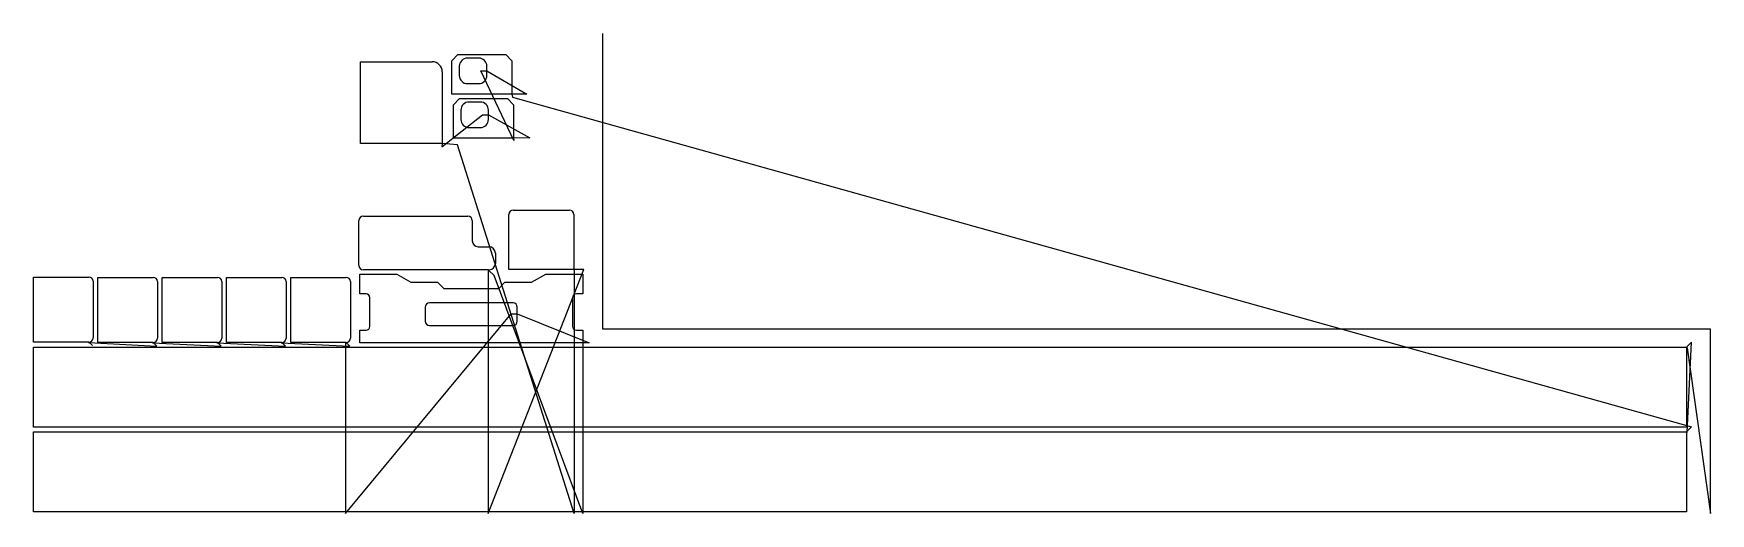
# Model space of a CAD drawing. Header units: metres. Extents: x 8 to 8217, y 0 to 2350.
import ezdxf

# ---------------------------------------------------------------- set-up
doc = ezdxf.new("R2010")
doc.units = ezdxf.units.M

msp = doc.modelspace()

# ---------------------------------------------------------------- linework, layer by layer
at = {"layer": 'TOOL_0'}
for p, q in [((2794.902, 2348.998), (2794.902, 2349.998)), ((2794.902, 901.894), (2794.902, 2348.998)), ((2055.302, 2215.996), (2085.888, 2246.582)), ((2085.888, 2246.582), (2319.716, 2246.582)), ((2187.302, 2229.582), (2132.302, 2229.582)), ((2319.716, 2246.582), (2350.302, 2215.996)), ((1608.987, 1812.1), (1608.987, 2212.1)), ((1608.987, 2212.1), (1958.987, 2212.1)), ((2008.987, 2162.1), (2008.987, 1812.1)), ((2055.302, 2052.582), (2055.302, 2215.996)), ((2092.302, 2189.582), (2092.302, 2144.582)), ((2359.918, 1827.045), (2197.302, 2167.082)), ((2197.302, 2167.082), (2227.302, 2167.082)), ((2227.302, 2167.082), (2227.302, 2189.582)), ((2227.302, 2144.582), (2227.302, 2167.082)), ((2227.302, 2167.082), (2423.19, 2053.591)), ((2350.302, 2215.996), (2350.302, 2052.582)), ((2350.302, 2052.582), (2055.302, 2052.582)), ((2132.302, 2104.582), (2187.302, 2104.582)), ((2423.19, 2053.591), (2350.302, 2052.582)), ((2350.302, 2052.582), (2352.131, 2038.943)), ((2063.178, 2001.082), (2093.764, 2031.668)), ((2063.178, 1837.668), (2063.178, 2001.082)), ((2093.764, 2031.668), (2327.592, 2031.668)), ((2100.178, 1974.668), (2100.178, 1929.668)), ((2195.178, 2014.668), (2140.178, 2014.668)), ((2235.178, 1952.168), (2235.178, 1974.668)), ((2327.592, 2031.668), (2358.178, 2001.082)), ((2352.131, 2038.943), (8124.248, 424.249)), ((2358.178, 2001.082), (2358.178, 1837.668)), ((2007.542, 1795.797), (2205.178, 1952.168)), ((2140.178, 1889.668), (2195.178, 1889.668)), ((2205.178, 1952.168), (2235.178, 1952.168)), ((2235.178, 1929.668), (2235.178, 1952.168)), ((2235.178, 1952.168), (2436.818, 1839.739)), ((2008.987, 1812.1), (1608.987, 1812.1)), ((2008.987, 1812.1), (2007.542, 1795.797)), ((2083.468, 1805.562), (2008.987, 1812.1)), ((2358.178, 1837.668), (2063.178, 1837.668)), ((2436.818, 1839.739), (2358.178, 1837.668)), ((2358.178, 1837.668), (2359.918, 1827.045)), ((2653.995, -0.001), (2083.468, 1805.562)), ((2355.331, 1485.505), (2632.331, 1485.505)), ((1601.008, 1214.299), (1601.008, 1434.299)), ((1622.508, 1455.799), (2134.508, 1455.799)), ((2156.008, 1434.299), (2156.008, 1334.299)), ((2334.531, 1193.905), (2334.531, 1464.705)), ((2653.131, 1464.705), (2653.131, 1193.905)), ((2184.508, 1305.799), (2237.508, 1305.799)), ((2269.008, 1274.299), (2269.008, 1224.299)), ((8, 839.163), (8, 1157.763)), ((8, 1157.763), (278.8, 1157.763)), ((322.806, 837.299), (322.806, 1155.899)), ((322.806, 1155.899), (593.606, 1155.899)), ((637.653, 837.299), (637.653, 1155.899)), ((637.653, 1155.899), (908.453, 1155.899)), ((952.499, 837.299), (952.499, 1155.899)), ((952.499, 1155.899), (1223.299, 1155.899)), ((1267.346, 837.299), (1267.346, 1155.899)), ((1267.346, 1155.899), (1538.146, 1155.899)), ((1604.569, 1074.704), (1604.569, 1171.854)), ((1604.569, 1171.854), (1786.06, 1171.854)), ((2236.008, 1192.799), (1622.508, 1192.799)), ((1786.06, 1171.854), (1855.342, 1131.854)), ((2234.003, -0.001), (2702.387, 1195.172)), ((2237.539, 1190.217), (2234.003, 1186.681)), ((2234.003, 1186.681), (2234.003, -0.001)), ((2237.539, 1190.217), (2236.008, 1192.799)), ((2239.008, 1192.835), (2237.539, 1190.217)), ((2262.288, 1165.468), (2237.539, 1190.217)), ((2696.685, 0), (2262.288, 1165.468)), ((2653.131, 1193.905), (2334.531, 1193.905)), ((2446.296, 1131.854), (2515.578, 1171.854)), ((2515.578, 1171.854), (2697.069, 1171.854)), ((2702.387, 1195.172), (2653.131, 1193.905)), ((2653.131, 1193.905), (2653.995, 1185.663)), ((2653.995, 1185.663), (2653.995, -0.001)), ((2697.069, 1171.854), (2697.069, 1074.704)), ((299.6, 1136.963), (299.6, 859.963)), ((614.406, 1135.099), (614.406, 858.099)), ((929.253, 1135.099), (929.253, 858.099)), ((1244.099, 1135.099), (1244.099, 858.099)), ((1558.946, 1135.099), (1558.946, 858.099)), ((1635.819, 1074.704), (1604.569, 1074.704)), ((1855.342, 1131.854), (1986.192, 1131.854)), ((1986.192, 1131.854), (2016.192, 1101.854)), ((2016.192, 1101.854), (2285.446, 1101.854)), ((2285.446, 1101.854), (2315.446, 1131.854)), ((2315.446, 1131.854), (2446.296, 1131.854)), ((2697.069, 1074.704), (2665.819, 1074.704)), ((1654.569, 915.954), (1654.569, 1055.954)), ((1925.819, 1010.954), (1925.819, 940.954)), ((2355.819, 1030.954), (1945.819, 1030.954)), ((2375.819, 978.228), (2375.819, 1010.954)), ((2647.069, 1055.954), (2647.069, 915.954)), ((1535.646, 0), (2345.819, 978.228)), ((1945.819, 920.954), (2355.819, 920.954)), ((2345.819, 978.228), (2375.819, 978.228)), ((2375.819, 940.954), (2375.819, 978.228)), ((2375.819, 978.228), (2728.7, 835.593)), ((278.8, 839.163), (8, 839.163)), ((278.8, 839.163), (276.3, 836.663)), ((276.3, 836.663), (611.106, 819.799)), ((296.3, 821.663), (278.8, 839.163)), ((593.606, 837.299), (322.806, 837.299)), ((593.606, 837.299), (591.106, 834.799)), ((591.106, 834.799), (925.953, 819.799)), ((611.106, 819.799), (593.606, 837.299)), ((908.453, 837.299), (637.653, 837.299)), ((908.453, 837.299), (905.953, 834.799)), ((905.953, 834.799), (1240.799, 819.799)), ((925.953, 819.799), (908.453, 837.299)), ((1223.299, 837.299), (952.499, 837.299)), ((1223.299, 837.299), (1220.799, 834.799)), ((1220.799, 834.799), (1555.646, 819.799)), ((1240.799, 819.799), (1223.299, 837.299)), ((1538.146, 837.299), (1267.346, 837.299)), ((1538.146, 837.299), (1535.646, 834.799)), ((1535.646, 834.799), (1535.646, 0)), ((1555.646, 819.799), (1538.146, 837.299)), ((1604.569, 835.954), (1604.569, 897.204)), ((1604.569, 897.204), (1635.819, 897.204)), ((2697.069, 835.954), (1604.569, 835.954)), ((2665.819, 897.204), (2697.069, 897.204)), ((2697.069, 835.954), (2696.685, 829.655)), ((2696.685, 829.655), (2696.685, 0)), ((2697.069, 897.204), (2697.069, 835.954)), ((2728.7, 835.593), (2697.069, 835.954)), ((8217.363, 901.894), (2794.902, 901.894)), ((8124.249, 838.772), (8099.5, 814.023)), ((8103.035, 395.964), (8124.249, 838.772)), ((8217.363, 0.998), (8217.363, 901.894)), ((8, 422.523), (8, 814.023)), ((8, 814.023), (8099.5, 814.023)), ((8099.5, 814.023), (8099.5, 422.523)), ((8099.5, 814.023), (8103.036, 810.487)), ((8103.036, 810.487), (8217.363, -0.002)), ((8099.5, 422.523), (8, 422.523)), ((8124.248, 424.249), (8099.499, 399.5)), ((7.999, 8), (7.999, 399.5)), ((7.999, 399.5), (8099.499, 399.5)), ((8099.499, 399.5), (8099.499, 8)), ((8099.499, 399.5), (8103.035, 395.964)), ((8099.499, 8), (7.999, 8)), ((8217.363, -0.002), (8217.363, 0.998)), ((8217.363, 0.998), (8217.363, -0.002)), ((8217.363, -0.002), (8217.363, 0.998))]:
    msp.add_line(p, q, dxfattribs=at)
for centre, radius, start, end in [((2132.302, 2189.582), 40, 90, 180), ((2187.302, 2189.582), 40, 0, 90), ((1958.987, 2162.1), 50, 0, 90), ((2132.302, 2144.582), 40, 180, 270), ((2187.302, 2144.582), 40, 270, 0), ((2140.178, 1974.668), 40, 90, 180), ((2195.178, 1974.668), 40, 0, 90), ((2140.178, 1929.668), 40, 180, 270), ((2195.178, 1929.668), 40, 270, 0), ((2355.331, 1464.705), 20.8, 90, 180), ((2632.331, 1464.705), 20.8, 0, 90), ((1622.508, 1434.299), 21.5, 90, 180), ((2134.508, 1434.299), 21.5, 0, 90), ((2184.508, 1334.299), 28.5, 180, 270), ((2237.508, 1274.299), 31.5, 0, 90), ((278.8, 1136.963), 20.8, 0, 90), ((593.606, 1135.099), 20.8, 0, 90), ((908.453, 1135.099), 20.8, 0, 90), ((1223.299, 1135.099), 20.8, 0, 90), ((1538.146, 1135.099), 20.8, 0, 90), ((1622.508, 1214.299), 21.5, 180, 270), ((2237.508, 1224.299), 31.5, 272.7294256, 0), ((1635.819, 1055.954), 18.75, 0, 90), ((2665.819, 1055.954), 18.75, 90, 180), ((1945.819, 1010.954), 20, 90, 180), ((2355.819, 1010.954), 20, 0, 90), ((1635.819, 915.954), 18.75, 270, 0), ((1945.819, 940.954), 20, 180, 270), ((2355.819, 940.954), 20, 270, 0), ((2665.819, 915.954), 18.75, 180, 270), ((278.8, 859.963), 20.8, 270, 0), ((593.606, 858.099), 20.8, 270, 0), ((908.453, 858.099), 20.8, 270, 0), ((1223.299, 858.099), 20.8, 270, 0), ((1538.146, 858.099), 20.8, 270, 0)]:
    msp.add_arc(centre, radius, start, end, dxfattribs=at)

doc.saveas('drawing.dxf')
